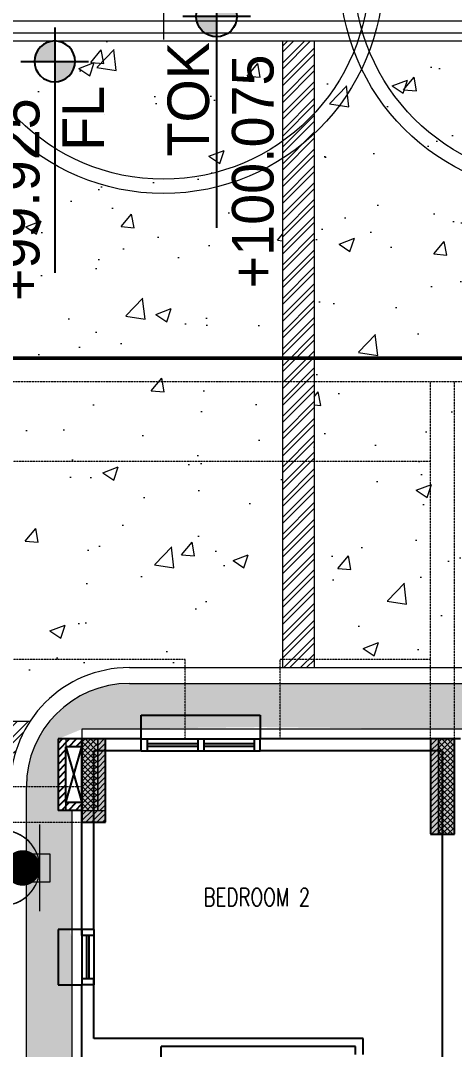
# Model space of a CAD drawing. Header units: millimetres. Extents: x 7964926 to 16080295, y -6277184 to -2986664.
# Drawn here: x 8130338 to 8135811, y -3094772 to -3081805 of the extents above; entities that cross this region are included whole.
import ezdxf

# ---------------------------------------------------------------- set-up
doc = ezdxf.new("R2010")
doc.units = ezdxf.units.MM
doc.header["$LTSCALE"] = 2000
doc.header["$MEASUREMENT"] = 0
for name, pattern in [('( Hidden )', [0.375, 0.25, -0.125]), ('AUDIT_D_181231162926-8', [0]), ('DASHED2', [0.375, 0.25, -0.125]), ('HIDDEN', [0.375, 0.25, -0.125])]:
    doc.linetypes.add(name, pattern=pattern)
for name, color, linetype in [('a-chajja', 2, 'HIDDEN'), ('a-col', 8, 'DASHED2'), ('a-cutout', 8, 'Continuous'), ('a-hat col', 252, 'Continuous'), ('a-hatch wall', 8, 'Continuous'), ('a-text m', 8, 'Continuous'), ('a-wall', 8, 'Continuous'), ('a-window', 8, 'Continuous'), ('L - proposed trees', 74, 'Continuous'), ('L-FL', 7, 'Continuous')]:
    doc.layers.add(name, color=color, linetype=linetype)
for name, color, linetype, lineweight in [('BASEMENT EDGE', 4, 'Continuous', 5), ('L - paving', 9, 'Continuous', 5), ('L- existing trees', 76, 'Continuous', 18), ('L-base plan', 250, 'Continuous', 5), ('L-ELE 1', 24, 'Continuous', 20), ('L-ELE 2', 30, 'Continuous', 15), ('L-ELE 4', 27, 'Continuous', 9), ('L-HATCH-1', 9, 'Continuous', 5), ('L-kerb', 24, 'Continuous', 13), ('L-LIGHT FIXTURE', 6, 'AUDIT_D_181231162926-8', 18), ('L-Lighting', 6, 'Continuous', 35), ('L-lights', 213, 'Continuous', 0), ('L-SHRUBS', 96, 'Continuous', 18), ('STR-Capital', 8, 'Continuous', 15), ('STR-Column', 250, 'Continuous', 15), ('STR-Column Hatch', 250, 'Continuous', 15), ('STR-Podium Beam', 8, 'Continuous', 15), ('STR-RCC Up Stand', 250, 'Continuous', 15), ('STR-Retaining Wall', 250, 'HIDDEN', 15)]:
    doc.layers.add(name, color=color, linetype=linetype, lineweight=lineweight)
doc.styles.add('a-100 txt m', font='romans.shx', dxfattribs={"width": 0.75, "height": 300})
doc.styles.add('Century Gothic', font='GOTHIC.TTF')
doc.styles.get("Standard").update_dxf_attribs({"font": 'romans.shx', "width": 0.75})
pattern_1 = [(45, (5619826.44, -3588698.786), (-35.3553391, 35.3553391), []), (135, (5619826.44, -3588698.786), (-35.3553391, -35.3553391), [])]
pattern_2 = [(45, (5624326.44, -3588698.786), (-35.3553391, 35.3553391), []), (135, (5624326.44, -3588698.786), (-35.3553391, -35.3553391), [])]
pattern_3 = [(45, (5633938.427, -3480568.836), (-35.3553391, 35.3553391), [])]
pattern_4 = [(45, (5638138.427, -3480568.836), (-35.3553391, 35.3553391), [])]
pattern_5 = [(45, (5647198.427, -3570941.595), (-35.3553391, 35.3553391), [])]
pattern_6 = [(50, (0, 0), (1972.4655, -172.56837), [206.25, -2268.75]), (355, (0, 0), (-381.56617, 2068.52837), [165, -1815]), (100.451444, (164.4, -14.4), (1590.89933, 1895.95998), [175.28553, -1928.1408]), (46.1842, (0, 550), (2934.91366, -455.178), [309.375, -3403.125]), (96.635635, (244.6, 512), (2570.32035, 2678.82615), [262.9284, -2892.2128]), (351.184164, (0, 550), (2570.3203, 2678.8262), [247.5, -2722.5]), (21, (275, 412.5), (1641.4944, -1107.20195), [206.25, -2268.75]), (326, (275, 412.5), (669.11716, 1994.16262), [165, -1815]), (71.451445, (411.8, 320.2), (2310.61154, 886.96067), [175.2855, -1928.1408]), (37.5, (0, 0), (33.4396, 915.4581), [0, -1793, 0, -1842.5, 0, -1821.875]), (7.5, (0, 0), (723.44123, 1084.63221), [0, -1050.5, 0, -1751.75, 0, -694.375]), (327.5, (-613.25, 0), (1468.0117, -62.0259), [0, -687.5, 0, -2145, 0, -2846.25]), (317.5, (-888.2, 0), (1603.76197, 275.2887), [0, -893.75, 0, -1424.5, 0, -2021.25])]
pattern_7 = [(45, (0, 0), (-106.0660172, 106.0660172), []), (45, (0, 75), (-106.0660172, 106.0660172), [])]

# ---------------------------------------------------------------- blocks, each defined once
blk = doc.blocks.new('basement - column')
at = {"layer": 'a-hat col'}
h = blk.add_hatch(color=256, dxfattribs=at)
h.dxf.hatch_style = 1
h.paths.add_polyline_path([(143025, -4799), (143025, -5849), (143325, -5849), (143325, -4799)])
h = blk.add_hatch(color=256, dxfattribs=at)
h.dxf.hatch_style = 1
h.paths.add_polyline_path([(147725, -4799), (147425, -4799), (147425, -5999), (147725, -5999)])
at = {"layer": 'a-col', "linetype": 'DASHED2', "ltscale": 0.001}
for points in [[(143025, -4799), (143025, -5849), (143325, -5849), (143325, -4799)], [(147425, -5999), (147725, -5999), (147725, -4799), (147425, -4799)]]:
    blk.add_lwpolyline(points, close=True, dxfattribs=at)
blk = doc.blocks.new('tree4 cg')
at = {"layer": 'L- existing trees'}
for p, q in [((-1329.1, 1981.5), (-1329.1, 998.3)), ((-838.3, 1461.8), (-1819.9, 1461.8))]:
    blk.add_line(p, q, dxfattribs=at)
for centre, radius in [((-1329.4, 1462.5), 1542.1), ((-1329.4, 1462.5), 1442.1), ((-1329.1, 1461.8), 28.1)]:
    blk.add_circle(centre, radius, dxfattribs=at)
blk = doc.blocks.new('block 3')
at = {"layer": 'a-hatch wall'}
h = blk.add_hatch(dxfattribs=at)
h.set_pattern_fill('ANSI31', color=256, scale=500)
h.set_pattern_definition([(45, (1424320.437, 166168.526), (-44.1941738, 44.1941738), [])])
h.paths.add_polyline_path([(8208693.7, -2855005.3), (8208493.7, -2855005.3), (8208493.7, -2854305.3), (8208693.7, -2854305.3), (8208693.7, -2854205.3), (8208393.7, -2854205.3), (8208393.7, -2855105.3), (8208693.7, -2855105.3)])
at = {"layer": 'a-chajja', "ltscale": 500}
for p, q in [((8208693.7, -2856605.3), (8208393.7, -2856605.3)), ((8208393.7, -2856605.3), (8208393.7, -2857305)), ((8208393.7, -2857305.3), (8208693.7, -2857305.3))]:
    blk.add_line(p, q, dxfattribs=at)
blk.add_lwpolyline([(8209443.7, -2854205.3), (8209443.7, -2853905.3), (8210943.7, -2853905.3), (8210943.7, -2854205.3)], dxfattribs=at)
at = {"layer": 'a-cutout', "linetype": 'HIDDEN', "ltscale": 1000}
for p, q in [((8208493.7, -2855005.3), (8208693.7, -2854305.3)), ((8208493.7, -2854305.3), (8208693.7, -2855005.3))]:
    blk.add_line(p, q, dxfattribs=at)
at = {"layer": 'a-wall'}
for p, q in [((8209444.1, -2854205.3), (8208393.7, -2854205.3)), ((8208393.7, -2854205.3), (8208393.7, -2855105.3)), ((8208493.7, -2855005.3), (8208493.7, -2854305.3)), ((8208693.7, -2854305.3), (8208493.7, -2854305.3)), ((8208693.7, -2855105.3), (8208693.7, -2854205.3)), ((8209443.7, -2854355.3), (8209443.7, -2854205.3)), ((8213468.7, -2854205.3), (8210943.7, -2854205.3)), ((8210943.7, -2854355.3), (8210943.7, -2854205.3)), ((8210943.7, -2854355.3), (8210943.7, -2854205.3)), ((8208843.7, -2855105.3), (8208843.7, -2854355.3)), ((8209444.1, -2854355.3), (8208843.7, -2854355.3)), ((8213243.7, -2854355.3), (8210943.7, -2854355.3)), ((8213243.7, -2858730.3), (8213243.7, -2854355.3)), ((8208693.7, -2855005.3), (8208493.7, -2855005.3)), ((8208693.7, -2855105.3), (8208393.7, -2855105.3)), ((8208693.7, -2856605.3), (8208693.7, -2855105.3)), ((8208843.7, -2856605.3), (8208843.7, -2855105.3)), ((8208843.7, -2856605.3), (8208693.7, -2856605.3)), ((8208843.7, -2857305.3), (8208693.7, -2857305.3)), ((8208693.7, -2858655.3), (8208693.7, -2857305.3)), ((8208843.7, -2857980.3), (8208843.7, -2857305.3)), ((8212243.7, -2857980.3), (8208843.7, -2857980.3)), ((8212243.7, -2858180.3), (8212243.7, -2857980.3)), ((8209693.7, -2858630.3), (8209693.7, -2858080.3)), ((8212143.7, -2858080.3), (8209693.7, -2858080.3)), ((8212143.7, -2858180.3), (8212143.7, -2858080.3))]:
    blk.add_line(p, q, dxfattribs=at)
at = {"layer": 'a-window'}
for p, q in [((8209443.7, -2854205.3), (8209464.2, -2854205.3)), ((8209443.7, -2854205.3), (8210943.7, -2854205.3)), ((8209518.7, -2854205.3), (8209518.7, -2854355.3)), ((8209518.7, -2854262.8), (8210156.2, -2854262.8)), ((8209518.7, -2854297.8), (8210156.2, -2854297.8)), ((8210156.2, -2854205.3), (8210156.2, -2854355.3)), ((8210231.2, -2854205.3), (8210231.2, -2854355.3)), ((8210231.2, -2854262.8), (8210868.7, -2854262.8)), ((8210231.2, -2854297.8), (8210868.7, -2854297.8)), ((8210868.7, -2854205.3), (8210868.7, -2854355.3)), ((8209443.7, -2854355.3), (8210943.7, -2854355.3)), ((8208693.7, -2856605.3), (8208693.7, -2857305)), ((8208843.7, -2856605.3), (8208843.7, -2857305)), ((8208753.7, -2856680.3), (8208753.7, -2857230)), ((8208783.7, -2856680.3), (8208783.7, -2857230)), ((8208693.7, -2856899.6), (8208693.7, -2857305))]:
    blk.add_line(p, q, dxfattribs=at)
for points in [[(8208843.7, -2856605.3), (8208843.7, -2856680.3), (8208693.7, -2856680.3), (8208693.7, -2856605.3)], [(8208843.7, -2857305), (8208843.7, -2857230), (8208693.7, -2857230), (8208693.7, -2857305)]]:
    blk.add_lwpolyline(points, dxfattribs=at)
blk = doc.blocks.new('finish lvl')
h = blk.add_hatch(color=256)
edge = h.paths.add_edge_path()
edge.add_ellipse((0.0378, 0.003), major_axis=(-0.0305, 0.0305), ratio=1, start_angle=-45, end_angle=45)
edge.add_line((-0.0053, 0.003), (0.0378, 0.003))
edge.add_line((0.0378, 0.003), (0.0378, 0.0461))
edge = h.paths.add_edge_path()
edge.add_ellipse((0.0378, 0.003), major_axis=(-0.0305, 0.0305), ratio=1, start_angle=135, end_angle=225)
edge.add_line((0.0809, 0.003), (0.0378, 0.003))
edge.add_line((0.0378, 0.003), (0.0378, -0.0401))
for p, q in [((0.0378, 0.0748), (0.0378, -0.0688)), ((-0.034, 0.003), (0.4857, 0.003))]:
    blk.add_line(p, q)
blk.add_ellipse((0.0378, 0.003), major_axis=(-0.0305, 0.0305), ratio=1, start_param=1.570796326794534, end_param=7.85398163397412)
at = {"layer": 'L-FL'}
for tag, p in [('%%P0.00', (0.1256, 0.0357)), ('FIN.LVL.', (0.1075, -0.103))]:
    blk.add_attdef(tag, p, '', height=0.08, dxfattribs=at)
blk = doc.blocks.new('PL')
at = {"layer": 'L-lights'}
h = blk.add_hatch(dxfattribs=at)
h.set_pattern_fill('ANSI31', color=256, scale=32.5, style=0)
h.set_pattern_definition([(45, (6e-11, 1e-11), (-72.965, 72.965), [])])
edge = h.paths.add_edge_path()
edge.add_arc((0, 0), 359, 89.6522, 276.067)
edge.add_arc((0, 0), 359, 276.067, 449.6522)
at = {"layer": 'L-lights', "const_width": 65}
for points in [[(0, -1659), (0, 1659)], [(1659, -2), (-1659, -2)]]:
    blk.add_lwpolyline(points, dxfattribs=at)
for points in [[(6, 1009, 1.057607), (107, -1003, 0.945531)], [(2, 359, 1.057607), (38, -357, 0.945531)]]:
    blk.add_lwpolyline(points, format="xyb", close=True, dxfattribs=at)
blk = doc.blocks.new('post top one sided')
at = {"layer": 'L-HATCH-1', "ltscale": 0.1}
h = blk.add_hatch(dxfattribs=at)
h.set_pattern_fill('ANSI31', color=8, scale=0.75)
h.set_pattern_definition([(45, (2008926.81801, -783730.16218), (-0.0662912607362, 0.0662912607362), [])])
h.paths.add_polyline_path([(8035707, -3134921, 1.000003), (8036139, -3134921, 1.000003)])
at = {"layer": 'L-LIGHT FIXTURE', "const_width": 18.8, "elevation": 0}
blk.add_lwpolyline([(8035707, -3134373), (8035707, -3135468)], dxfattribs=at)
at = {"layer": 'L-LIGHT FIXTURE', "const_width": 15, "elevation": 0}
for points in [[(8035707, -3134921, 1.000003), (8036656, -3134921, 3.976835), (8036444, -3135316, 1.671841), (8035707, -3134921, 1.000008)], [(8036139, -3134921, 1.000002), (8035707, -3134921)], [(8036139, -3134921, -1.000002), (8035707, -3134921)]]:
    blk.add_lwpolyline(points, format="xyb", dxfattribs=at)
at = {"layer": 'L-LIGHT FIXTURE'}
blk.add_circle((8036182, -3134921, 0), 475, dxfattribs=at)

msp = doc.modelspace()

# ---------------------------------------------------------------- hatches: boundary and pattern name
at = {"layer": 'L - paving'}
h = msp.add_hatch(dxfattribs=at)
h.set_pattern_fill('AR-CONC', color=252, scale=275)
h.set_pattern_definition(pattern_6)
edge = h.paths.add_edge_path()
edge.add_line((8131711.1, -3089960), (8133641.2, -3089960))
edge.add_line((8133641.2, -3089960), (8133641.2, -3082060))
edge.add_line((8133641.2, -3082060), (8133641.1, -3082060))
edge.add_line((8133641.1, -3082060), (8132681.1, -3082060))
edge.add_line((8132681.1, -3082060), (8127641.2, -3082060))
edge.add_line((8127641.2, -3082060), (8127641.2, -3090635))
edge.add_line((8127641.2, -3090635), (8130458.3, -3090635))
edge.add_arc((8131711.1, -3091460), 1500, 90, 146.63304, ccw=False)
h = msp.add_hatch(dxfattribs=at)
h.set_pattern_fill('AR-CONC', color=252, scale=275)
h.set_pattern_definition(pattern_6)
h.paths.add_polyline_path([(8139081.1, -3082770), (8139081.1, -3082060), (8134041.2, -3082060), (8134041.2, -3089960), (8140041.2, -3089960), (8140041.2, -3082060), (8140041.1, -3082060), (8140041.1, -3082770)])
at = {"layer": 'L-HATCH-1'}
h = msp.add_hatch(dxfattribs=at)
h.set_pattern_fill('STEEL', color=26, scale=1200)
h.set_pattern_definition(pattern_7)
h.paths.add_polyline_path([(8133641.2, -3089960), (8134041.2, -3089960), (8134041.2, -3082060), (8133641.2, -3082060)])
h = msp.add_hatch(dxfattribs=at)
h.set_pattern_fill('STEEL', color=26, scale=1200)
h.set_pattern_definition(pattern_7)
edge = h.paths.add_edge_path()
edge.add_arc((8131711.1, -3091460), 1500, 146.63304, 163.5408)
edge.add_line((8130272.5, -3091035), (8121377.9, -3091035))
edge.add_arc((8119211.3, -3093110), 3000, 43.76215, 55.58845)
edge.add_line((8120906.7, -3090635), (8130458.3, -3090635))
at = {"layer": 'L-SHRUBS'}
h = msp.add_hatch(dxfattribs=at)
h.set_pattern_fill('GRASS', color=256, scale=200)
edge = h.paths.add_edge_path()
edge.add_line((8130411.1, -3091610), (8130411.1, -3096211.7))
edge.add_line((8130411.1, -3096211.7), (8130411.1, -3095443.6))
edge.add_line((8130411.1, -3095443.6), (8130986.1, -3095443.6))
edge.add_line((8130986.1, -3095443.6), (8130986.1, -3093960))
edge.add_line((8130986.1, -3093960), (8130986.1, -3093390.2))
edge.add_line((8130986.1, -3093390.2), (8130961.2, -3093260))
edge.add_line((8130961.2, -3093260), (8130986.1, -3093260))
edge.add_line((8130986.1, -3093260), (8130986.1, -3091760))
edge.add_line((8130986.1, -3091760), (8130811.3, -3091760))
edge.add_line((8130811.3, -3091760), (8130811.3, -3090860))
edge.add_line((8130811.3, -3090860), (8131109.4, -3090736.7))
edge.add_line((8131109.4, -3090736.7), (8133361.2, -3090710))
edge.add_line((8133361.2, -3090710), (8135886.3, -3090736.7))
edge.add_line((8135886.3, -3090736.7), (8136586.3, -3090736.7))
edge.add_line((8136586.3, -3090736.7), (8137985.3, -3090736.7))
edge.add_line((8137985.3, -3090736.7), (8137985.3, -3090160))
edge.add_line((8137985.3, -3090160), (8138785.3, -3090160))
edge.add_line((8138785.3, -3090160), (8138785.3, -3090736.7))
edge.add_line((8138785.3, -3090736.7), (8140961.1, -3090736.7))
edge.add_line((8140961.1, -3090736.7), (8140961.3, -3090860))
edge.add_line((8140961.3, -3090860), (8144486.3, -3090860))
edge.add_line((8144486.3, -3090860), (8144911.3, -3090860))
edge.add_line((8144911.3, -3090860), (8144911.3, -3090160))
edge.add_line((8144911.3, -3090160), (8131861.3, -3090160))
edge.add_arc((8131724.1, -3091473), 1320.2, 84.0368, 185.95546)
h.paths.add_polyline_path([(8135510.3, -3100220.3), (8134710.3, -3100220.3), (8134710.3, -3099420.3), (8135510.3, -3099420.3)], flags=16)
h.paths.add_polyline_path([(8131111.3, -3096243.6), (8130411.1, -3096243.6), (8130411.1, -3100235), (8135511.3, -3100235), (8135511.3, -3100160), (8135511.3, -3099410), (8131111.3, -3099410), (8130811.3, -3099410), (8130811.3, -3098510), (8130811.3, -3097010), (8131111.3, -3097010)])
at = {"layer": 'STR-Column Hatch'}
h = msp.add_hatch(dxfattribs=at)
h.set_pattern_fill('ANSI37', color=250, scale=400)
h.set_pattern_definition(pattern_1)
h.paths.add_polyline_path([(8131111.1, -3091760), (8131311.1, -3091760), (8131311.1, -3090860), (8131111.1, -3090860)])
h = msp.add_hatch(dxfattribs=at)
h.set_pattern_fill('ANSI37', color=250, scale=400)
h.set_pattern_definition(pattern_1)
h.paths.add_polyline_path([(8131111.1, -3091760), (8131311.1, -3091760), (8131311.1, -3090860), (8131111.1, -3090860)])
h = msp.add_hatch(dxfattribs=at)
h.set_pattern_fill('ANSI31', color=250, scale=400)
h.set_pattern_definition(pattern_3)
h.paths.add_polyline_path([(8131311.1, -3091760), (8131411.1, -3091760), (8131411.1, -3090860), (8131311.1, -3090860)])
h = msp.add_hatch(dxfattribs=at)
h.set_pattern_fill('ANSI31', color=250, scale=400)
h.set_pattern_definition(pattern_3)
h.paths.add_polyline_path([(8131311.1, -3091760), (8131411.1, -3091760), (8131411.1, -3090860), (8131311.1, -3090860)])
h = msp.add_hatch(dxfattribs=at)
h.set_pattern_fill('ANSI31', color=250, scale=400)
h.set_pattern_definition(pattern_4)
h.paths.add_polyline_path([(8135511.1, -3092060), (8135611.1, -3092060), (8135611.1, -3090860), (8135511.1, -3090860)])
h = msp.add_hatch(dxfattribs=at)
h.set_pattern_fill('ANSI31', color=250, scale=400)
h.set_pattern_definition(pattern_4)
h.paths.add_polyline_path([(8135511.1, -3092060), (8135611.1, -3092060), (8135611.1, -3090860), (8135511.1, -3090860)])
h = msp.add_hatch(dxfattribs=at)
h.set_pattern_fill('ANSI37', color=250, scale=400)
h.set_pattern_definition(pattern_2)
h.paths.add_polyline_path([(8135611.1, -3092060), (8135811.1, -3092060), (8135811.1, -3090860), (8135611.1, -3090860)])
h = msp.add_hatch(dxfattribs=at)
h.set_pattern_fill('ANSI37', color=250, scale=400)
h.set_pattern_definition(pattern_2)
h.paths.add_polyline_path([(8135611.1, -3092060), (8135811.1, -3092060), (8135811.1, -3090860), (8135611.1, -3090860)])
h = msp.add_hatch(dxfattribs=at)
h.set_pattern_fill('ANSI31', color=250, scale=400)
h.set_pattern_definition(pattern_5)
h.paths.add_polyline_path([(8131411.1, -3091760), (8131411.1, -3091910), (8131111.1, -3091910), (8131111.1, -3091760)])
h = msp.add_hatch(dxfattribs=at)
h.set_pattern_fill('ANSI31', color=250, scale=400)
h.set_pattern_definition(pattern_5)
h.paths.add_polyline_path([(8131411.1, -3091760), (8131411.1, -3091910), (8131111.1, -3091910), (8131111.1, -3091760)])

# ---------------------------------------------------------------- linework, layer by layer
at = {"layer": 'a-wall'}
for p, q in [((8131861.6, -3090860), (8130811.2, -3090860)), ((8130811.2, -3090860), (8130811.2, -3091760)), ((8131861.6, -3090860), (8130811.2, -3090860)), ((8130811.2, -3090860), (8130811.2, -3091760)), ((8131861.6, -3090860), (8130811.2, -3090860)), ((8130811.2, -3090860), (8130811.2, -3091760)), ((8131861.6, -3090860), (8130811.2, -3090860)), ((8130811.2, -3090860), (8130811.2, -3091760)), ((8131861.6, -3090860), (8130811.2, -3090860)), ((8130811.2, -3090860), (8130811.2, -3091760)), ((8131861.6, -3090860), (8130811.2, -3090860)), ((8130811.2, -3090860), (8130811.2, -3091760)), ((8131861.6, -3090860), (8130811.2, -3090860)), ((8130811.2, -3090860), (8130811.2, -3091760)), ((8131861.6, -3090860), (8130811.2, -3090860)), ((8130811.2, -3090860), (8130811.2, -3091760)), ((8131861.6, -3090860), (8130811.2, -3090860)), ((8130811.2, -3090860), (8130811.2, -3091760)), ((8131861.6, -3090860), (8130811.2, -3090860)), ((8130811.2, -3090860), (8130811.2, -3091760)), ((8131861.6, -3090860), (8130811.2, -3090860)), ((8130811.2, -3090860), (8130811.2, -3091760)), ((8131861.6, -3090860), (8130811.2, -3090860)), ((8130811.2, -3090860), (8130811.2, -3091760)), ((8131861.6, -3090860), (8130811.2, -3090860)), ((8130811.2, -3090860), (8130811.2, -3091760)), ((8131861.6, -3090860), (8130811.2, -3090860)), ((8130811.2, -3090860), (8130811.2, -3091760)), ((8131861.6, -3090860), (8130811.2, -3090860)), ((8130811.2, -3090860), (8130811.2, -3091760)), ((8131861.6, -3090860), (8130811.2, -3090860)), ((8130811.2, -3090860), (8130811.2, -3091760)), ((8131861.6, -3090860), (8130811.2, -3090860)), ((8130811.2, -3090860), (8130811.2, -3091760)), ((8131861.6, -3090860), (8130811.2, -3090860)), ((8130811.2, -3090860), (8130811.2, -3091760)), ((8131861.6, -3090860), (8130811.2, -3090860)), ((8130811.2, -3090860), (8130811.2, -3091760)), ((8131861.6, -3090860), (8130811.2, -3090860)), ((8130811.2, -3090860), (8130811.2, -3091760)), ((8131861.6, -3090860), (8130811.2, -3090860)), ((8130811.2, -3090860), (8130811.2, -3091760)), ((8131861.6, -3090860), (8130811.2, -3090860)), ((8130811.2, -3090860), (8130811.2, -3091760)), ((8131861.6, -3090860), (8130811.2, -3090860)), ((8130811.2, -3090860), (8130811.2, -3091760)), ((8131861.6, -3090860), (8130811.2, -3090860)), ((8130811.2, -3090860), (8130811.2, -3091760)), ((8131861.6, -3090860), (8130811.2, -3090860)), ((8130811.2, -3090860), (8130811.2, -3091760)), ((8131861.6, -3090860), (8130811.2, -3090860)), ((8130811.2, -3090860), (8130811.2, -3091760)), ((8131861.6, -3090860), (8130811.2, -3090860)), ((8130811.2, -3090860), (8130811.2, -3091760)), ((8131861.6, -3090860), (8130811.2, -3090860)), ((8130811.2, -3090860), (8130811.2, -3091760)), ((8131861.6, -3090860), (8130811.2, -3090860)), ((8130811.2, -3090860), (8130811.2, -3091760)), ((8131861.6, -3090860), (8130811.2, -3090860)), ((8130811.2, -3090860), (8130811.2, -3091760)), ((8131861.6, -3090860), (8130811.2, -3090860)), ((8130811.2, -3090860), (8130811.2, -3091760)), ((8131861.6, -3090860), (8130811.2, -3090860)), ((8130811.2, -3090860), (8130811.2, -3091760)), ((8131861.6, -3090860), (8130811.2, -3090860)), ((8130811.2, -3090860), (8130811.2, -3091760)), ((8131861.6, -3090860), (8130811.2, -3090860)), ((8130811.2, -3090860), (8130811.2, -3091760)), ((8131861.6, -3090860), (8130811.2, -3090860)), ((8130811.2, -3090860), (8130811.2, -3091760)), ((8131861.6, -3090860), (8130811.2, -3090860)), ((8130811.2, -3090860), (8130811.2, -3091760)), ((8131861.6, -3090860), (8130811.2, -3090860)), ((8130811.2, -3090860), (8130811.2, -3091760)), ((8131861.6, -3090860), (8130811.2, -3090860)), ((8130811.2, -3090860), (8130811.2, -3091760)), ((8131861.6, -3090860), (8130811.2, -3090860)), ((8130811.2, -3090860), (8130811.2, -3091760)), ((8131861.6, -3090860), (8130811.2, -3090860)), ((8130811.2, -3090860), (8130811.2, -3091760)), ((8131861.6, -3090860), (8130811.2, -3090860)), ((8130811.2, -3090860), (8130811.2, -3091760)), ((8131861.6, -3090860), (8130811.2, -3090860)), ((8130811.2, -3090860), (8130811.2, -3091760)), ((8131861.6, -3090860), (8130811.2, -3090860)), ((8130811.2, -3090860), (8130811.2, -3091760)), ((8131861.6, -3090860), (8130811.2, -3090860)), ((8130811.2, -3090860), (8130811.2, -3091760)), ((8131861.6, -3090860), (8130811.2, -3090860)), ((8130811.2, -3090860), (8130811.2, -3091760)), ((8131861.6, -3090860), (8130811.2, -3090860)), ((8130811.2, -3090860), (8130811.2, -3091760)), ((8131861.6, -3090860), (8130811.2, -3090860)), ((8130811.2, -3090860), (8130811.2, -3091760)), ((8131861.6, -3090860), (8130811.2, -3090860)), ((8130811.2, -3090860), (8130811.2, -3091760)), ((8131111.2, -3091760), (8130811.2, -3091760)), ((8131111.2, -3091760), (8130811.2, -3091760)), ((8131111.2, -3091760), (8130811.2, -3091760)), ((8131111.2, -3091760), (8130811.2, -3091760)), ((8131111.2, -3091760), (8130811.2, -3091760)), ((8131111.2, -3091760), (8130811.2, -3091760)), ((8131111.2, -3091760), (8130811.2, -3091760)), ((8131111.2, -3091760), (8130811.2, -3091760)), ((8131111.2, -3091760), (8130811.2, -3091760)), ((8131111.2, -3091760), (8130811.2, -3091760)), ((8131111.2, -3091760), (8130811.2, -3091760)), ((8131111.2, -3091760), (8130811.2, -3091760)), ((8131111.2, -3091760), (8130811.2, -3091760)), ((8131111.2, -3091760), (8130811.2, -3091760)), ((8131111.2, -3091760), (8130811.2, -3091760)), ((8131111.2, -3091760), (8130811.2, -3091760)), ((8131111.2, -3091760), (8130811.2, -3091760)), ((8131111.2, -3091760), (8130811.2, -3091760)), ((8131111.2, -3091760), (8130811.2, -3091760)), ((8131111.2, -3091760), (8130811.2, -3091760)), ((8131111.2, -3091760), (8130811.2, -3091760)), ((8131111.2, -3091760), (8130811.2, -3091760)), ((8131111.2, -3091760), (8130811.2, -3091760)), ((8131111.2, -3091760), (8130811.2, -3091760)), ((8131111.2, -3091760), (8130811.2, -3091760)), ((8131111.2, -3091760), (8130811.2, -3091760)), ((8131111.2, -3091760), (8130811.2, -3091760)), ((8131111.2, -3091760), (8130811.2, -3091760)), ((8131111.2, -3091760), (8130811.2, -3091760)), ((8131111.2, -3091760), (8130811.2, -3091760)), ((8131111.2, -3091760), (8130811.2, -3091760)), ((8131111.2, -3091760), (8130811.2, -3091760)), ((8131111.2, -3091760), (8130811.2, -3091760)), ((8131111.2, -3091760), (8130811.2, -3091760)), ((8131111.2, -3091760), (8130811.2, -3091760)), ((8131111.2, -3091760), (8130811.2, -3091760)), ((8131111.2, -3091760), (8130811.2, -3091760)), ((8131111.2, -3091760), (8130811.2, -3091760)), ((8131111.2, -3091760), (8130811.2, -3091760)), ((8131111.2, -3091760), (8130811.2, -3091760)), ((8131111.2, -3091760), (8130811.2, -3091760)), ((8131111.2, -3091760), (8130811.2, -3091760)), ((8131111.2, -3091760), (8130811.2, -3091760)), ((8131111.2, -3091760), (8130811.2, -3091760)), ((8131111.2, -3091760), (8130811.2, -3091760)), ((8131111.2, -3091760), (8130811.2, -3091760)), ((8131111.2, -3091760), (8130811.2, -3091760)), ((8131111.2, -3091760), (8130811.2, -3091760))]:
    msp.add_line(p, q, dxfattribs=at)
at = {"layer": 'BASEMENT EDGE', "color": 2, "linetype": '( Hidden )', "ltscale": 0.01, "const_width": 50}
msp.add_lwpolyline([(7981805.8, -3086060), (7976491, -3129797.5), (7978510.2, -3129797.5), (7978510.2, -3137797.5), (7982586.2, -3137797.5), (7982586.2, -3145585), (8038276.2, -3145585), (8038276.2, -3143085), (8166136.2, -3143085), (8166136.2, -3086060)], close=True, dxfattribs=at)
at = {"layer": 'L-ELE 1'}
msp.add_line((8131711.1, -3089960), (8145111.3, -3089960), dxfattribs=at)
msp.add_arc((8131711.1, -3091460), 1500, 90, 180, dxfattribs=at)
at = {"layer": 'L-ELE 2'}
for p, q in [((8131711.1, -3090160), (8144911.3, -3090160)), ((8130411.1, -3100235), (8130411.1, -3091460))]:
    msp.add_line(p, q, dxfattribs=at)
for points in [[(8137985.3, -3090736.7), (8131109.4, -3090736.7), (8131109.4, -3090861.7)], [(8130986.1, -3091765.7), (8130986.1, -3098510)], [(8131111.1, -3091765.7), (8131111.1, -3098510)], [(8130411.1, -3092660), (8130711.1, -3092660), (8130711.1, -3092310), (8130411.1, -3092310)]]:
    msp.add_lwpolyline(points, dxfattribs=at)
msp.add_arc((8131711.1, -3091460), 1300, 90, 180, dxfattribs=at)
at = {"layer": 'L-ELE 4'}
for p, q in [((8133641.2, -3082060), (8133641.2, -3089960)), ((8134041.2, -3082060), (8134041.2, -3089960))]:
    msp.add_line(p, q, dxfattribs=at)
for points in [[(8133641.2, -3082210), (8133641.2, -3084310)], [(8134041.2, -3082210), (8134041.2, -3084310)], [(8120906.7, -3090635), (8130458.3, -3090635)]]:
    msp.add_lwpolyline(points, dxfattribs=at)
at = {"layer": 'L-ELE 4', "color": 2, "linetype": '( Hidden )', "ltscale": 0.01, "const_width": 50}
msp.add_lwpolyline([(7981805.8, -3086060), (7976491, -3129797.5), (7978510.2, -3129797.5), (7978510.2, -3137797.5), (7982586.2, -3137797.5), (7982586.2, -3145585), (8038276.2, -3145585), (8038276.2, -3143085), (8166136.2, -3143085), (8166136.2, -3086060)], close=True, dxfattribs=at)
at = {"layer": 'L-kerb'}
for p, q in [((8122997.9, -3081810), (8154441.2, -3081810)), ((8127241.2, -3081960), (8139081.1, -3081960))]:
    msp.add_line(p, q, dxfattribs=at)
at = {"layer": 'L-kerb', "color": 8}
msp.add_line((8127221.3, -3082060), (8139100.9, -3082060), dxfattribs=at)
at = {"layer": 'STR-Capital', "linetype": 'HIDDEN', "ltscale": 0.005}
for p, q in [((8101961.1, -3087360), (8135511.1, -3087360)), ((8101961.1, -3087360), (8135511.1, -3087360)), ((8132413.6, -3089860), (8130111.1, -3089860)), ((8132413.6, -3089860), (8130111.1, -3089860)), ((8132413.6, -3090860), (8132413.6, -3089860)), ((8132413.6, -3090860), (8132413.6, -3089860)), ((8135511.1, -3089860), (8133613.6, -3089860)), ((8133613.6, -3090860.4), (8133613.6, -3089860)), ((8135511.1, -3089860), (8133613.6, -3089860)), ((8133613.6, -3090860.4), (8133613.6, -3089860))]:
    msp.add_line(p, q, dxfattribs=at)
at = {"layer": 'STR-Column', "color": 8}
for points in [[(8131111.1, -3091760), (8131311.1, -3091760), (8131311.1, -3090860), (8131111.1, -3090860)], [(8131111.1, -3091760), (8131311.1, -3091760), (8131311.1, -3090860), (8131111.1, -3090860)], [(8131311.1, -3091760), (8131411.1, -3091760), (8131411.1, -3090860), (8131311.1, -3090860)], [(8131311.1, -3091760), (8131411.1, -3091760), (8131411.1, -3090860), (8131311.1, -3090860)], [(8135511.1, -3092060), (8135611.1, -3092060), (8135611.1, -3090860), (8135511.1, -3090860)], [(8135511.1, -3092060), (8135611.1, -3092060), (8135611.1, -3090860), (8135511.1, -3090860)], [(8135611.1, -3092060), (8135811.1, -3092060), (8135811.1, -3090860), (8135611.1, -3090860)], [(8135611.1, -3092060), (8135811.1, -3092060), (8135811.1, -3090860), (8135611.1, -3090860)], [(8131411.1, -3091760), (8131411.1, -3091910), (8131111.1, -3091910), (8131111.1, -3091760)], [(8131411.1, -3091760), (8131411.1, -3091910), (8131111.1, -3091910), (8131111.1, -3091760)]]:
    msp.add_lwpolyline(points, close=True, dxfattribs=at)
at = {"layer": 'STR-Podium Beam', "linetype": 'HIDDEN', "lineweight": 5, "ltscale": 0.005}
for p, q in [((8135511.1, -3090860), (8135511.1, -3086360)), ((8135511.1, -3090860), (8135511.1, -3086360)), ((8135811.1, -3090860), (8135811.1, -3086360)), ((8135811.1, -3090860), (8135811.1, -3086360)), ((8126011.1, -3091460), (8131111.1, -3091460)), ((8126011.1, -3091460), (8131111.1, -3091460)), ((8126011.1, -3091910), (8131111.1, -3091910)), ((8126011.1, -3091910), (8131111.1, -3091910))]:
    msp.add_line(p, q, dxfattribs=at)
at = {"layer": 'STR-RCC Up Stand'}
for points in [[(8130911.1, -3091760), (8130811.1, -3091760), (8130811.1, -3090860), (8130911.1, -3090860)], [(8130911.1, -3091760), (8130811.1, -3091760), (8130811.1, -3090860), (8130911.1, -3090860)], [(8130911.1, -3090960), (8131111.1, -3090960), (8131111.1, -3090860), (8130911.1, -3090860)], [(8130911.1, -3090960), (8131111.1, -3090960), (8131111.1, -3090860), (8130911.1, -3090860)], [(8130911.1, -3091660), (8131111.1, -3091660), (8131111.1, -3091760), (8130911.1, -3091760)], [(8130911.1, -3091660), (8131111.1, -3091660), (8131111.1, -3091760), (8130911.1, -3091760)]]:
    msp.add_lwpolyline(points, close=True, dxfattribs=at)
at = {"layer": 'STR-Retaining Wall', "linetype": 'HIDDEN', "ltscale": 0.005}
msp.add_line((8165836.1, -3086360), (8122797.7, -3086360), dxfattribs=at)
msp.add_line((8165836.1, -3086360), (8122797.7, -3086360), dxfattribs=at)
at = {"layer": 'STR-Retaining Wall', "linetype": 'Continuous'}
msp.add_lwpolyline([(8122797.7, -3086060), (8166136.1, -3086060), (8166136.1, -3143085), (8122813.5, -3143085)], dxfattribs=at)
msp.add_lwpolyline([(8122797.7, -3086060), (8166136.1, -3086060), (8166136.1, -3143085), (8122813.5, -3143085)], dxfattribs=at)

# ---------------------------------------------------------------- block references
at = {"layer": 'L - proposed trees', "color": 1, "xscale": 1.8, "yscale": 1.8, "zscale": 1.8}
for p in [(8134533.5, -3083841.3), (8139533.5, -3083841.3)]:
    msp.add_blockref('tree4 cg', p, dxfattribs=at)
at = {"layer": 'L-base plan', "color": 8}
msp.add_blockref('block 3', (-77582.5, -236654.6), dxfattribs=at)
at = {"layer": 'L-FL', "ltscale": 0.5}
ref = msp.add_blockref('finish lvl', (8132793.2, -3081527.9), dxfattribs=dict(at, xscale=5952.832090829686, yscale=5952.832090829686, zscale=5952.832090829686, rotation=270.0002105369682))
ref.add_attrib('FIN.LVL.', 'TOK', (8132715.8, -3083518.9, 0), dxfattribs={"ltscale": 0.5, "height": 524.75, "rotation": 90.00021, "style": 'Century Gothic'})
ref.add_attrib('%%P0.00', '+100.075', (8133529.4, -3085179.7), dxfattribs={"ltscale": 0.5, "height": 524.75, "rotation": 90.00021, "style": 'Century Gothic'})
ref = msp.add_blockref('finish lvl', (8130787.5, -3082094.5), dxfattribs=dict(at, xscale=-5952.832090829686, yscale=5952.832090829686, zscale=5952.832090829686, rotation=89.99978946303183))
ref.add_attrib('FIN.LVL.', 'FL', (8131389.8, -3083446.6, 0), dxfattribs={"ltscale": 0.5, "height": 524.75, "rotation": 89.99979, "style": 'Century Gothic'})
ref.add_attrib('%%P0.00', '+99.925 ', (8130576.2, -3085341.4), dxfattribs={"ltscale": 0.5, "height": 524.75, "rotation": 89.99979, "style": 'Century Gothic'})
ref = msp.add_blockref('finish lvl', (8130769.8, -3095284.3), dxfattribs=dict(at, xscale=-4725.606725092182, yscale=4725.606725092182, zscale=4725.606725092182, rotation=359.9997894630318))
ref.add_attrib('FIN.LVL.', 'FGL', (8128903.8, -3095762.3, 0), dxfattribs={"ltscale": 0.5, "height": 416.57, "rotation": 359.99979, "style": 'Century Gothic'})
ref.add_attrib('%%P0.00', '+100.220', (8127482.1, -3095116.5), dxfattribs={"ltscale": 0.5, "height": 416.57, "rotation": 359.99979, "style": 'Century Gothic'})
at = {"layer": 'L-Lighting', "color": 2, "xscale": -1}
msp.add_blockref('post top one sided', (16166286.6, 42435.7, 0), dxfattribs=at)
at = {"layer": 'L-lights', "color": 6, "xscale": 0.497007000161001, "yscale": 0.497007000161001, "zscale": 0.497007000161001, "rotation": 135.0000000000014}
msp.add_blockref('PL', (8129641.2, -3081360.7, 0), dxfattribs=at)
at = {"layer": 'STR-Column', "ltscale": 1000}
msp.add_blockref('basement - column', (7988086.1, -3086060.7), dxfattribs=at)

# ---------------------------------------------------------------- texts
at = {"layer": 'a-text m', "insert": (8132646.2, -3092740.4), "char_height": 225, "attachment_point": 1, "style": 'a-100 txt m'}
msp.add_mtext_dynamic_manual_height_columns('BEDROOM 2', width=2510.623, gutter_width=1, heights=[0], dxfattribs=at)

doc.saveas('drawing.dxf')
